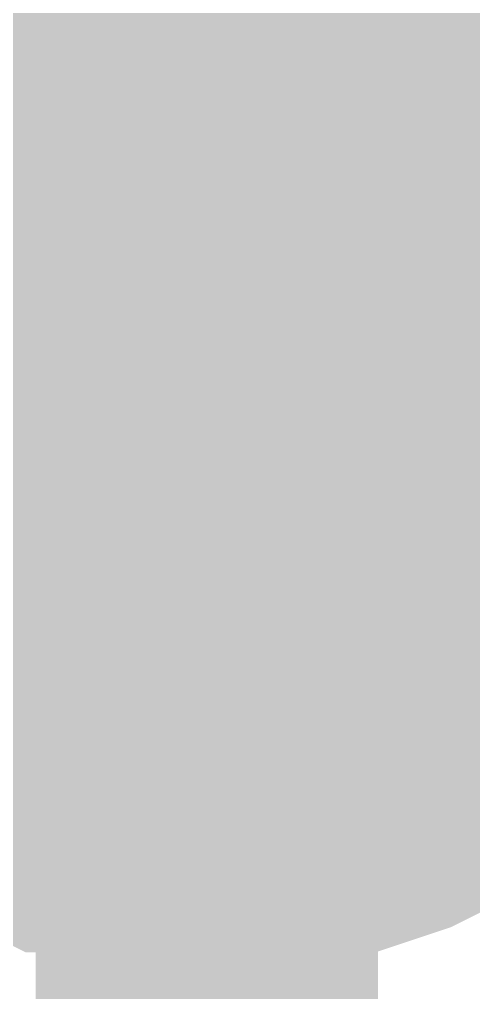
# Model space of a CAD drawing. Header units: inches. Extents: x 0 to 594, y 0 to 420.
# Drawn here: x 364.837 to 365.234, y 306.808 to 307.66 of the extents above; entities that cross this region are included whole.
import ezdxf

# ---------------------------------------------------------------- set-up
doc = ezdxf.new("R2010")
doc.units = ezdxf.units.IN
doc.layers.add('Sheet', color=255, linetype='Continuous')

msp = doc.modelspace()

# ---------------------------------------------------------------- linework, layer by layer
at = {"layer": 'Sheet'}
msp.add_lwpolyline([(364.74601, 307.50001, 0.508, 0.508, 1), (365.25401, 307.50001, 0.508, 0.508, 1)], format="xyseb", close=True, dxfattribs=at)
for points in [[(357.50871, 307.4968, 0.29972, 0.29972, 0), (365.00091, 307.4968, 0.29972, 0.29972, 0)], [(365.00091, 303.38684, 0.29972, 0.29972, 0), (365.00091, 307.4968, 0.29972, 0.29972, 0)], [(372.5043, 307.4968, 0.29972, 0.29972, 0), (365.00091, 307.4968, 0.29972, 0.29972, 0)], [(365.39287, 307.17204, 0.29972, 0.29972, 0), (365.38167, 307.14964, 0.29972, 0.29972, 0), (365.35928, 307.13844, 0.29972, 0.29972, 0), (365.34808, 307.11604, 0.29972, 0.29972, 0), (365.32568, 307.10484, 0.29972, 0.29972, 0), (365.30328, 307.08245, 0.29972, 0.29972, 0), (365.29208, 307.07125, 0.29972, 0.29972, 0), (365.26968, 307.06005, 0.29972, 0.29972, 0), (365.24729, 307.04885, 0.29972, 0.29972, 0), (365.22489, 307.03765, 0.29972, 0.29972, 0), (365.20249, 307.02645, 0.29972, 0.29972, 0), (365.18009, 307.01525, 0.29972, 0.29972, 0), (365.15769, 307.00405, 0.29972, 0.29972, 0), (365.1241, 306.99285, 0.29972, 0.29972, 0), (365.1017, 306.99285, 0.29972, 0.29972, 0), (365.0793, 306.99285, 0.29972, 0.29972, 0), (365.0569, 306.98166, 0.29972, 0.29972, 0), (365.0233, 306.98166, 0.29972, 0.29972, 0), (365.00091, 306.98166, 0.29972, 0.29972, 0)], [(365.39287, 307.17204, 0.29972, 0.29972, 0), (365.38167, 307.14964, 0.29972, 0.29972, 0), (365.35928, 307.13844, 0.29972, 0.29972, 0), (365.34808, 307.11604, 0.29972, 0.29972, 0), (365.32568, 307.10484, 0.29972, 0.29972, 0), (365.30328, 307.08245, 0.29972, 0.29972, 0), (365.29208, 307.07125, 0.29972, 0.29972, 0), (365.26968, 307.06005, 0.29972, 0.29972, 0), (365.24729, 307.04885, 0.29972, 0.29972, 0), (365.22489, 307.03765, 0.29972, 0.29972, 0), (365.20249, 307.02645, 0.29972, 0.29972, 0), (365.18009, 307.01525, 0.29972, 0.29972, 0), (365.15769, 307.00405, 0.29972, 0.29972, 0), (365.1241, 306.99285, 0.29972, 0.29972, 0), (365.1017, 306.99285, 0.29972, 0.29972, 0), (365.0793, 306.99285, 0.29972, 0.29972, 0), (365.0569, 306.98166, 0.29972, 0.29972, 0), (365.0233, 306.98166, 0.29972, 0.29972, 0), (365.00091, 306.98166, 0.29972, 0.29972, 0)], [(365.39287, 307.17204, 0.29972, 0.29972, 0), (365.38167, 307.14964, 0.29972, 0.29972, 0), (365.35928, 307.13844, 0.29972, 0.29972, 0), (365.34808, 307.11604, 0.29972, 0.29972, 0), (365.32568, 307.10484, 0.29972, 0.29972, 0), (365.30328, 307.08245, 0.29972, 0.29972, 0), (365.29208, 307.07125, 0.29972, 0.29972, 0), (365.26968, 307.06005, 0.29972, 0.29972, 0), (365.24729, 307.04885, 0.29972, 0.29972, 0), (365.22489, 307.03765, 0.29972, 0.29972, 0), (365.20249, 307.02645, 0.29972, 0.29972, 0), (365.18009, 307.01525, 0.29972, 0.29972, 0), (365.15769, 307.00405, 0.29972, 0.29972, 0), (365.1241, 306.99285, 0.29972, 0.29972, 0), (365.1017, 306.99285, 0.29972, 0.29972, 0), (365.0793, 306.99285, 0.29972, 0.29972, 0), (365.0569, 306.98166, 0.29972, 0.29972, 0), (365.0233, 306.98166, 0.29972, 0.29972, 0), (365.00091, 306.98166, 0.29972, 0.29972, 0)], [(365.39287, 307.17204, 0.29972, 0.29972, 0), (365.38167, 307.14964, 0.29972, 0.29972, 0), (365.35928, 307.13844, 0.29972, 0.29972, 0), (365.34808, 307.11604, 0.29972, 0.29972, 0), (365.32568, 307.10484, 0.29972, 0.29972, 0), (365.30328, 307.08245, 0.29972, 0.29972, 0), (365.29208, 307.07125, 0.29972, 0.29972, 0), (365.26968, 307.06005, 0.29972, 0.29972, 0), (365.24729, 307.04885, 0.29972, 0.29972, 0), (365.22489, 307.03765, 0.29972, 0.29972, 0), (365.20249, 307.02645, 0.29972, 0.29972, 0), (365.18009, 307.01525, 0.29972, 0.29972, 0), (365.15769, 307.00405, 0.29972, 0.29972, 0), (365.1241, 306.99285, 0.29972, 0.29972, 0), (365.1017, 306.99285, 0.29972, 0.29972, 0), (365.0793, 306.99285, 0.29972, 0.29972, 0), (365.0569, 306.98166, 0.29972, 0.29972, 0), (365.0233, 306.98166, 0.29972, 0.29972, 0), (365.00091, 306.98166, 0.29972, 0.29972, 0)], [(365.39287, 307.17204, 0.29972, 0.29972, 0), (365.38167, 307.14964, 0.29972, 0.29972, 0), (365.35928, 307.13844, 0.29972, 0.29972, 0), (365.34808, 307.11604, 0.29972, 0.29972, 0), (365.32568, 307.10484, 0.29972, 0.29972, 0), (365.30328, 307.08245, 0.29972, 0.29972, 0), (365.29208, 307.07125, 0.29972, 0.29972, 0), (365.26968, 307.06005, 0.29972, 0.29972, 0), (365.24729, 307.04885, 0.29972, 0.29972, 0), (365.22489, 307.03765, 0.29972, 0.29972, 0), (365.20249, 307.02645, 0.29972, 0.29972, 0), (365.18009, 307.01525, 0.29972, 0.29972, 0), (365.15769, 307.00405, 0.29972, 0.29972, 0), (365.1241, 306.99285, 0.29972, 0.29972, 0), (365.1017, 306.99285, 0.29972, 0.29972, 0), (365.0793, 306.99285, 0.29972, 0.29972, 0), (365.0569, 306.98166, 0.29972, 0.29972, 0), (365.0233, 306.98166, 0.29972, 0.29972, 0), (365.00091, 306.98166, 0.29972, 0.29972, 0)], [(365.39287, 307.17204, 0.29972, 0.29972, 0), (365.38167, 307.14964, 0.29972, 0.29972, 0), (365.35928, 307.13844, 0.29972, 0.29972, 0), (365.34808, 307.11604, 0.29972, 0.29972, 0), (365.32568, 307.10484, 0.29972, 0.29972, 0), (365.30328, 307.08245, 0.29972, 0.29972, 0), (365.29208, 307.07125, 0.29972, 0.29972, 0), (365.26968, 307.06005, 0.29972, 0.29972, 0), (365.24729, 307.04885, 0.29972, 0.29972, 0), (365.22489, 307.03765, 0.29972, 0.29972, 0), (365.20249, 307.02645, 0.29972, 0.29972, 0), (365.18009, 307.01525, 0.29972, 0.29972, 0), (365.15769, 307.00405, 0.29972, 0.29972, 0), (365.1241, 306.99285, 0.29972, 0.29972, 0), (365.1017, 306.99285, 0.29972, 0.29972, 0), (365.0793, 306.99285, 0.29972, 0.29972, 0), (365.0569, 306.98166, 0.29972, 0.29972, 0), (365.0233, 306.98166, 0.29972, 0.29972, 0), (365.00091, 306.98166, 0.29972, 0.29972, 0)], [(365.39287, 307.17204, 0.29972, 0.29972, 0), (365.38167, 307.14964, 0.29972, 0.29972, 0), (365.35928, 307.13844, 0.29972, 0.29972, 0), (365.34808, 307.11604, 0.29972, 0.29972, 0), (365.32568, 307.10484, 0.29972, 0.29972, 0), (365.30328, 307.08245, 0.29972, 0.29972, 0), (365.29208, 307.07125, 0.29972, 0.29972, 0), (365.26968, 307.06005, 0.29972, 0.29972, 0), (365.24729, 307.04885, 0.29972, 0.29972, 0), (365.22489, 307.03765, 0.29972, 0.29972, 0), (365.20249, 307.02645, 0.29972, 0.29972, 0), (365.18009, 307.01525, 0.29972, 0.29972, 0), (365.15769, 307.00405, 0.29972, 0.29972, 0), (365.1241, 306.99285, 0.29972, 0.29972, 0), (365.1017, 306.99285, 0.29972, 0.29972, 0), (365.0793, 306.99285, 0.29972, 0.29972, 0), (365.0569, 306.98166, 0.29972, 0.29972, 0), (365.0233, 306.98166, 0.29972, 0.29972, 0), (365.00091, 306.98166, 0.29972, 0.29972, 0)], [(365.00091, 306.98166, 0.29972, 0.29972, 0), (364.97851, 306.98166, 0.29972, 0.29972, 0), (364.94491, 306.98166, 0.29972, 0.29972, 0), (364.92251, 306.99285, 0.29972, 0.29972, 0), (364.90011, 306.99285, 0.29972, 0.29972, 0), (364.87772, 306.99285, 0.29972, 0.29972, 0), (364.85532, 307.00405, 0.29972, 0.29972, 0), (364.82172, 307.01525, 0.29972, 0.29972, 0), (364.79932, 307.02645, 0.29972, 0.29972, 0), (364.77692, 307.03765, 0.29972, 0.29972, 0), (364.75453, 307.04885, 0.29972, 0.29972, 0), (364.74333, 307.06005, 0.29972, 0.29972, 0), (364.72093, 307.07125, 0.29972, 0.29972, 0), (364.69853, 307.08245, 0.29972, 0.29972, 0), (364.67613, 307.10484, 0.29972, 0.29972, 0)], [(365.00091, 306.98166, 0.29972, 0.29972, 0), (364.97851, 306.98166, 0.29972, 0.29972, 0), (364.94491, 306.98166, 0.29972, 0.29972, 0), (364.92251, 306.99285, 0.29972, 0.29972, 0), (364.90011, 306.99285, 0.29972, 0.29972, 0), (364.87772, 306.99285, 0.29972, 0.29972, 0), (364.85532, 307.00405, 0.29972, 0.29972, 0), (364.82172, 307.01525, 0.29972, 0.29972, 0), (364.79932, 307.02645, 0.29972, 0.29972, 0), (364.77692, 307.03765, 0.29972, 0.29972, 0), (364.75453, 307.04885, 0.29972, 0.29972, 0), (364.74333, 307.06005, 0.29972, 0.29972, 0), (364.72093, 307.07125, 0.29972, 0.29972, 0), (364.69853, 307.08245, 0.29972, 0.29972, 0), (364.67613, 307.10484, 0.29972, 0.29972, 0)], [(365.00091, 306.98166, 0.29972, 0.29972, 0), (364.97851, 306.98166, 0.29972, 0.29972, 0), (364.94491, 306.98166, 0.29972, 0.29972, 0), (364.92251, 306.99285, 0.29972, 0.29972, 0), (364.90011, 306.99285, 0.29972, 0.29972, 0), (364.87772, 306.99285, 0.29972, 0.29972, 0), (364.85532, 307.00405, 0.29972, 0.29972, 0), (364.82172, 307.01525, 0.29972, 0.29972, 0), (364.79932, 307.02645, 0.29972, 0.29972, 0), (364.77692, 307.03765, 0.29972, 0.29972, 0), (364.75453, 307.04885, 0.29972, 0.29972, 0), (364.74333, 307.06005, 0.29972, 0.29972, 0), (364.72093, 307.07125, 0.29972, 0.29972, 0), (364.69853, 307.08245, 0.29972, 0.29972, 0), (364.67613, 307.10484, 0.29972, 0.29972, 0)], [(365.00091, 306.98166, 0.29972, 0.29972, 0), (364.97851, 306.98166, 0.29972, 0.29972, 0), (364.94491, 306.98166, 0.29972, 0.29972, 0), (364.92251, 306.99285, 0.29972, 0.29972, 0), (364.90011, 306.99285, 0.29972, 0.29972, 0), (364.87772, 306.99285, 0.29972, 0.29972, 0), (364.85532, 307.00405, 0.29972, 0.29972, 0), (364.82172, 307.01525, 0.29972, 0.29972, 0), (364.79932, 307.02645, 0.29972, 0.29972, 0), (364.77692, 307.03765, 0.29972, 0.29972, 0), (364.75453, 307.04885, 0.29972, 0.29972, 0), (364.74333, 307.06005, 0.29972, 0.29972, 0), (364.72093, 307.07125, 0.29972, 0.29972, 0), (364.69853, 307.08245, 0.29972, 0.29972, 0), (364.67613, 307.10484, 0.29972, 0.29972, 0)], [(365.00091, 306.98166, 0.29972, 0.29972, 0), (364.97851, 306.98166, 0.29972, 0.29972, 0), (364.94491, 306.98166, 0.29972, 0.29972, 0), (364.92251, 306.99285, 0.29972, 0.29972, 0), (364.90011, 306.99285, 0.29972, 0.29972, 0), (364.87772, 306.99285, 0.29972, 0.29972, 0), (364.85532, 307.00405, 0.29972, 0.29972, 0), (364.82172, 307.01525, 0.29972, 0.29972, 0), (364.79932, 307.02645, 0.29972, 0.29972, 0), (364.77692, 307.03765, 0.29972, 0.29972, 0), (364.75453, 307.04885, 0.29972, 0.29972, 0), (364.74333, 307.06005, 0.29972, 0.29972, 0), (364.72093, 307.07125, 0.29972, 0.29972, 0), (364.69853, 307.08245, 0.29972, 0.29972, 0), (364.67613, 307.10484, 0.29972, 0.29972, 0)], [(365.00091, 306.98166, 0.29972, 0.29972, 0), (364.97851, 306.98166, 0.29972, 0.29972, 0), (364.94491, 306.98166, 0.29972, 0.29972, 0), (364.92251, 306.99285, 0.29972, 0.29972, 0), (364.90011, 306.99285, 0.29972, 0.29972, 0), (364.87772, 306.99285, 0.29972, 0.29972, 0), (364.85532, 307.00405, 0.29972, 0.29972, 0), (364.82172, 307.01525, 0.29972, 0.29972, 0), (364.79932, 307.02645, 0.29972, 0.29972, 0), (364.77692, 307.03765, 0.29972, 0.29972, 0), (364.75453, 307.04885, 0.29972, 0.29972, 0), (364.74333, 307.06005, 0.29972, 0.29972, 0), (364.72093, 307.07125, 0.29972, 0.29972, 0), (364.69853, 307.08245, 0.29972, 0.29972, 0), (364.67613, 307.10484, 0.29972, 0.29972, 0)], [(365.00091, 306.98166, 0.29972, 0.29972, 0), (364.97851, 306.98166, 0.29972, 0.29972, 0), (364.94491, 306.98166, 0.29972, 0.29972, 0), (364.92251, 306.99285, 0.29972, 0.29972, 0), (364.90011, 306.99285, 0.29972, 0.29972, 0), (364.87772, 306.99285, 0.29972, 0.29972, 0), (364.85532, 307.00405, 0.29972, 0.29972, 0), (364.82172, 307.01525, 0.29972, 0.29972, 0), (364.79932, 307.02645, 0.29972, 0.29972, 0), (364.77692, 307.03765, 0.29972, 0.29972, 0), (364.75453, 307.04885, 0.29972, 0.29972, 0), (364.74333, 307.06005, 0.29972, 0.29972, 0), (364.72093, 307.07125, 0.29972, 0.29972, 0), (364.69853, 307.08245, 0.29972, 0.29972, 0), (364.67613, 307.10484, 0.29972, 0.29972, 0)], [(365.29208, 307.07125, 0.09906, 0.09906, 0), (365.26968, 307.06005, 0.09906, 0.09906, 0), (365.24729, 307.04885, 0.09906, 0.09906, 0), (365.22489, 307.03765, 0.09906, 0.09906, 0), (365.20249, 307.02645, 0.09906, 0.09906, 0), (365.18009, 307.01525, 0.09906, 0.09906, 0), (365.15769, 307.00405, 0.09906, 0.09906, 0), (365.1241, 306.99285, 0.09906, 0.09906, 0), (365.1017, 306.99285, 0.09906, 0.09906, 0), (365.0793, 306.99285, 0.09906, 0.09906, 0), (365.0569, 306.98166, 0.09906, 0.09906, 0), (365.0233, 306.98166, 0.09906, 0.09906, 0), (365.00091, 306.98166, 0.09906, 0.09906, 0)], [(365.29208, 307.07125, 0.09906, 0.09906, 0), (365.26968, 307.06005, 0.09906, 0.09906, 0), (365.24729, 307.04885, 0.09906, 0.09906, 0), (365.22489, 307.03765, 0.09906, 0.09906, 0), (365.20249, 307.02645, 0.09906, 0.09906, 0), (365.18009, 307.01525, 0.09906, 0.09906, 0), (365.15769, 307.00405, 0.09906, 0.09906, 0), (365.1241, 306.99285, 0.09906, 0.09906, 0), (365.1017, 306.99285, 0.09906, 0.09906, 0), (365.0793, 306.99285, 0.09906, 0.09906, 0), (365.0569, 306.98166, 0.09906, 0.09906, 0), (365.0233, 306.98166, 0.09906, 0.09906, 0), (365.00091, 306.98166, 0.09906, 0.09906, 0)], [(365.29208, 307.07125, 0.09906, 0.09906, 0), (365.26968, 307.06005, 0.09906, 0.09906, 0), (365.24729, 307.04885, 0.09906, 0.09906, 0), (365.22489, 307.03765, 0.09906, 0.09906, 0), (365.20249, 307.02645, 0.09906, 0.09906, 0), (365.18009, 307.01525, 0.09906, 0.09906, 0), (365.15769, 307.00405, 0.09906, 0.09906, 0), (365.1241, 306.99285, 0.09906, 0.09906, 0), (365.1017, 306.99285, 0.09906, 0.09906, 0), (365.0793, 306.99285, 0.09906, 0.09906, 0), (365.0569, 306.98166, 0.09906, 0.09906, 0), (365.0233, 306.98166, 0.09906, 0.09906, 0), (365.00091, 306.98166, 0.09906, 0.09906, 0)], [(365.29208, 307.07125, 0.09906, 0.09906, 0), (365.26968, 307.06005, 0.09906, 0.09906, 0), (365.24729, 307.04885, 0.09906, 0.09906, 0), (365.22489, 307.03765, 0.09906, 0.09906, 0), (365.20249, 307.02645, 0.09906, 0.09906, 0), (365.18009, 307.01525, 0.09906, 0.09906, 0), (365.15769, 307.00405, 0.09906, 0.09906, 0), (365.1241, 306.99285, 0.09906, 0.09906, 0), (365.1017, 306.99285, 0.09906, 0.09906, 0), (365.0793, 306.99285, 0.09906, 0.09906, 0), (365.0569, 306.98166, 0.09906, 0.09906, 0), (365.0233, 306.98166, 0.09906, 0.09906, 0), (365.00091, 306.98166, 0.09906, 0.09906, 0)], [(365.29208, 307.07125, 0.09906, 0.09906, 0), (365.26968, 307.06005, 0.09906, 0.09906, 0), (365.24729, 307.04885, 0.09906, 0.09906, 0), (365.22489, 307.03765, 0.09906, 0.09906, 0), (365.20249, 307.02645, 0.09906, 0.09906, 0), (365.18009, 307.01525, 0.09906, 0.09906, 0), (365.15769, 307.00405, 0.09906, 0.09906, 0), (365.1241, 306.99285, 0.09906, 0.09906, 0), (365.1017, 306.99285, 0.09906, 0.09906, 0), (365.0793, 306.99285, 0.09906, 0.09906, 0), (365.0569, 306.98166, 0.09906, 0.09906, 0), (365.0233, 306.98166, 0.09906, 0.09906, 0), (365.00091, 306.98166, 0.09906, 0.09906, 0)], [(365.29208, 307.07125, 0.09906, 0.09906, 0), (365.26968, 307.06005, 0.09906, 0.09906, 0), (365.24729, 307.04885, 0.09906, 0.09906, 0), (365.22489, 307.03765, 0.09906, 0.09906, 0), (365.20249, 307.02645, 0.09906, 0.09906, 0), (365.18009, 307.01525, 0.09906, 0.09906, 0), (365.15769, 307.00405, 0.09906, 0.09906, 0), (365.1241, 306.99285, 0.09906, 0.09906, 0), (365.1017, 306.99285, 0.09906, 0.09906, 0), (365.0793, 306.99285, 0.09906, 0.09906, 0), (365.0569, 306.98166, 0.09906, 0.09906, 0), (365.0233, 306.98166, 0.09906, 0.09906, 0), (365.00091, 306.98166, 0.09906, 0.09906, 0)], [(365.29208, 307.07125, 0.09906, 0.09906, 0), (365.26968, 307.06005, 0.09906, 0.09906, 0), (365.24729, 307.04885, 0.09906, 0.09906, 0), (365.22489, 307.03765, 0.09906, 0.09906, 0), (365.20249, 307.02645, 0.09906, 0.09906, 0), (365.18009, 307.01525, 0.09906, 0.09906, 0), (365.15769, 307.00405, 0.09906, 0.09906, 0), (365.1241, 306.99285, 0.09906, 0.09906, 0), (365.1017, 306.99285, 0.09906, 0.09906, 0), (365.0793, 306.99285, 0.09906, 0.09906, 0), (365.0569, 306.98166, 0.09906, 0.09906, 0), (365.0233, 306.98166, 0.09906, 0.09906, 0), (365.00091, 306.98166, 0.09906, 0.09906, 0)], [(365.00091, 306.98166, 0.09906, 0.09906, 0), (364.97851, 306.98166, 0.09906, 0.09906, 0), (364.94491, 306.98166, 0.09906, 0.09906, 0), (364.92251, 306.99285, 0.09906, 0.09906, 0), (364.90011, 306.99285, 0.09906, 0.09906, 0), (364.87772, 306.99285, 0.09906, 0.09906, 0), (364.85532, 307.00405, 0.09906, 0.09906, 0), (364.82172, 307.01525, 0.09906, 0.09906, 0), (364.79932, 307.02645, 0.09906, 0.09906, 0), (364.77692, 307.03765, 0.09906, 0.09906, 0)], [(365.00091, 306.98166, 0.09906, 0.09906, 0), (364.97851, 306.98166, 0.09906, 0.09906, 0), (364.94491, 306.98166, 0.09906, 0.09906, 0), (364.92251, 306.99285, 0.09906, 0.09906, 0), (364.90011, 306.99285, 0.09906, 0.09906, 0), (364.87772, 306.99285, 0.09906, 0.09906, 0), (364.85532, 307.00405, 0.09906, 0.09906, 0), (364.82172, 307.01525, 0.09906, 0.09906, 0), (364.79932, 307.02645, 0.09906, 0.09906, 0), (364.77692, 307.03765, 0.09906, 0.09906, 0)], [(365.00091, 306.98166, 0.09906, 0.09906, 0), (364.97851, 306.98166, 0.09906, 0.09906, 0), (364.94491, 306.98166, 0.09906, 0.09906, 0), (364.92251, 306.99285, 0.09906, 0.09906, 0), (364.90011, 306.99285, 0.09906, 0.09906, 0), (364.87772, 306.99285, 0.09906, 0.09906, 0), (364.85532, 307.00405, 0.09906, 0.09906, 0), (364.82172, 307.01525, 0.09906, 0.09906, 0), (364.79932, 307.02645, 0.09906, 0.09906, 0), (364.77692, 307.03765, 0.09906, 0.09906, 0)], [(365.00091, 306.98166, 0.09906, 0.09906, 0), (364.97851, 306.98166, 0.09906, 0.09906, 0), (364.94491, 306.98166, 0.09906, 0.09906, 0), (364.92251, 306.99285, 0.09906, 0.09906, 0), (364.90011, 306.99285, 0.09906, 0.09906, 0), (364.87772, 306.99285, 0.09906, 0.09906, 0), (364.85532, 307.00405, 0.09906, 0.09906, 0), (364.82172, 307.01525, 0.09906, 0.09906, 0), (364.79932, 307.02645, 0.09906, 0.09906, 0), (364.77692, 307.03765, 0.09906, 0.09906, 0)], [(365.00091, 306.98166, 0.09906, 0.09906, 0), (364.97851, 306.98166, 0.09906, 0.09906, 0), (364.94491, 306.98166, 0.09906, 0.09906, 0), (364.92251, 306.99285, 0.09906, 0.09906, 0), (364.90011, 306.99285, 0.09906, 0.09906, 0), (364.87772, 306.99285, 0.09906, 0.09906, 0), (364.85532, 307.00405, 0.09906, 0.09906, 0), (364.82172, 307.01525, 0.09906, 0.09906, 0), (364.79932, 307.02645, 0.09906, 0.09906, 0), (364.77692, 307.03765, 0.09906, 0.09906, 0)], [(365.00091, 306.98166, 0.09906, 0.09906, 0), (364.97851, 306.98166, 0.09906, 0.09906, 0), (364.94491, 306.98166, 0.09906, 0.09906, 0), (364.92251, 306.99285, 0.09906, 0.09906, 0), (364.90011, 306.99285, 0.09906, 0.09906, 0), (364.87772, 306.99285, 0.09906, 0.09906, 0), (364.85532, 307.00405, 0.09906, 0.09906, 0), (364.82172, 307.01525, 0.09906, 0.09906, 0), (364.79932, 307.02645, 0.09906, 0.09906, 0), (364.77692, 307.03765, 0.09906, 0.09906, 0)], [(365.00091, 306.98166, 0.09906, 0.09906, 0), (364.97851, 306.98166, 0.09906, 0.09906, 0), (364.94491, 306.98166, 0.09906, 0.09906, 0), (364.92251, 306.99285, 0.09906, 0.09906, 0), (364.90011, 306.99285, 0.09906, 0.09906, 0), (364.87772, 306.99285, 0.09906, 0.09906, 0), (364.85532, 307.00405, 0.09906, 0.09906, 0), (364.82172, 307.01525, 0.09906, 0.09906, 0), (364.79932, 307.02645, 0.09906, 0.09906, 0), (364.77692, 307.03765, 0.09906, 0.09906, 0)]]:
    msp.add_lwpolyline(points, format="xyseb", dxfattribs=at)

doc.saveas('drawing.dxf')
